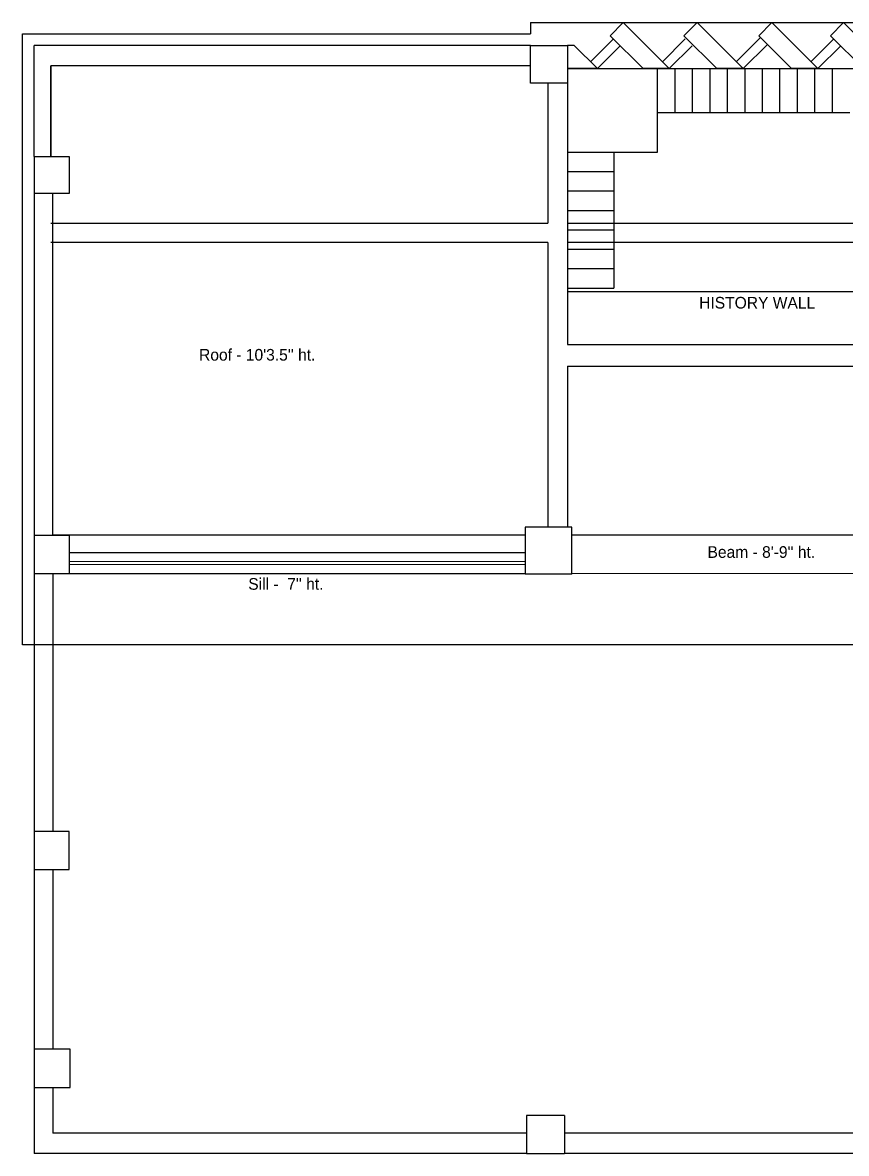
# Model space of a CAD drawing. Header units: inches. Extents: x -137722 to 81594, y -22256 to -1207.
# Drawn here: x -66460 to -66036, y -6890 to -6307 of the extents above; entities that cross this region are included whole.
import ezdxf

# ---------------------------------------------------------------- set-up
doc = ezdxf.new("R2010")
doc.units = ezdxf.units.IN
doc.header["$LTSCALE"] = 0.05
doc.header["$MEASUREMENT"] = 0
for name, color, linetype in [('00 floor', 7, 'Continuous'), ('beam', 7, 'Continuous'), ('Vector Graphics', 7, 'Continuous')]:
    doc.layers.add(name, color=color, linetype=linetype)
doc.styles.get("Standard").update_dxf_attribs({"font": 'stylu.ttf', "height": 6})

msp = doc.modelspace()

# ---------------------------------------------------------------- linework, layer by layer
at = {"color": 5, "lineweight": 13}
msp.add_lwpolyline([(-66435.7831, -6584.7058), (-66201.0331, -6584.7058), (-66201.0331, -6586.2676), (-66435.7831, -6586.2676)], close=True, dxfattribs=at)
at = {"layer": '00 floor'}
for p, q in [((-66453.7831, -6376.159), (-66453.7831, -6318.909)), ((-66445.2831, -6376.159), (-66445.2831, -6329.409)), ((-66453.7831, -6395.159), (-66453.7831, -6571.159)), ((-66444.2831, -6571.159), (-66444.2831, -6395.159)), ((-66435.7831, -6571.159), (-66444.2831, -6571.159)), ((-66435.7831, -6580.159), (-66201.0331, -6580.159)), ((-66453.7831, -6591.159), (-66453.7831, -6723.909)), ((-66444.2831, -6591.159), (-66444.2831, -6723.909)), ((-66201.0331, -6591.159), (-66435.7831, -6591.159)), ((-66453.7831, -6743.409), (-66453.7831, -6835.909)), ((-66444.2831, -6743.409), (-66444.2831, -6835.909)), ((-66453.7831, -6855.659), (-66453.7831, -6889.659)), ((-66444.2831, -6855.659), (-66444.2831, -6879.159))]:
    msp.add_line(p, q, dxfattribs=at)
msp.add_lwpolyline([(-66435.7831, -6571.159), (-66444.2831, -6571.159)], dxfattribs=at)
at = {"layer": 'beam', "color": 253, "ltscale": 15}
for p, q in [((-66198.2831, -6307.1885), (-66198.2831, -6312.909)), ((-66198.2831, -6307.1885), (-65967.5331, -6307.1885)), ((-66445.2831, -6329.409), (-66445.2831, -6376.159)), ((-66189.2831, -6338.409), (-66189.2831, -6410.4612)), ((-66179.2831, -6338.409), (-66179.2831, -6410.4612)), ((-66445.2831, -6410.4612), (-66189.2831, -6410.4612)), ((-66179.2831, -6410.4612), (-65987.2831, -6410.4612)), ((-66189.2831, -6420.4612), (-66445.2831, -6420.4612)), ((-66189.2831, -6420.4612), (-66189.2831, -6567.159)), ((-66179.2831, -6420.4612), (-66179.2831, -6472.909)), ((-65987.2831, -6420.4612), (-66179.2831, -6420.4612)), ((-66179.2831, -6484.159), (-66179.2831, -6567.159)), ((-66201.0331, -6571.159), (-66435.7831, -6571.159)), ((-65988.7831, -6571.159), (-66177.0331, -6571.159)), ((-66201.0331, -6591.159), (-66435.7831, -6591.159)), ((-65988.7831, -6590.909), (-66176.7831, -6591.159))]:
    msp.add_line(p, q, dxfattribs=at)
at = {"layer": 'beam', "color": 9, "ltscale": 15, "true_color": 0xc7c8ca}
for p, q in [((-66179.2831, -6472.909), (-65987.2831, -6472.909)), ((-66179.2831, -6484.159), (-65987.2831, -6484.159))]:
    msp.add_line(p, q, dxfattribs=at)
at = {"layer": 'beam', "color": 253, "ltscale": 15}
msp.add_lwpolyline([(-65967.5331, -6312.909), (-65463.0331, -6312.909), (-65463.0331, -6627.659), (-66459.7831, -6627.659), (-66459.7831, -6312.909), (-66198.2831, -6312.909)], dxfattribs=at)
at = {"layer": 'Vector Graphics', "linetype": 'Continuous', "ltscale": 3}
for p, q in [((-66150.5037, -6307.1885), (-66157.2537, -6313.9385)), ((-66126.7831, -6330.909), (-66150.5037, -6307.1885)), ((-66112.5037, -6307.1885), (-66119.2537, -6313.9385)), ((-66088.7831, -6330.909), (-66112.5037, -6307.1885)), ((-66074.0037, -6307.1885), (-66080.7537, -6313.9385)), ((-66050.2831, -6330.909), (-66074.0037, -6307.1885)), ((-66037.0037, -6307.1885), (-66043.7537, -6313.9385)), ((-66013.2831, -6330.909), (-66037.0037, -6307.1885)), ((-66140.2831, -6330.909), (-66157.2537, -6313.9385)), ((-66102.2831, -6330.909), (-66119.2537, -6313.9385)), ((-66063.7831, -6330.909), (-66080.7537, -6313.9385)), ((-66026.7831, -6330.909), (-66043.7537, -6313.9385)), ((-66198.2831, -6318.909), (-66453.7831, -6318.909)), ((-66175.7831, -6318.909), (-66179.2831, -6318.909)), ((-66163.7831, -6330.909), (-66175.7831, -6318.909)), ((-66167.3187, -6327.3735), (-66155.5687, -6315.6235)), ((-66163.7831, -6330.909), (-66152.0331, -6319.159)), ((-66130.3187, -6327.3735), (-66118.5687, -6315.6235)), ((-66126.7831, -6330.909), (-66115.0331, -6319.159)), ((-66092.3187, -6327.3735), (-66079.8187, -6314.8735)), ((-66088.7831, -6330.909), (-66076.2831, -6318.409)), ((-66053.8187, -6327.3735), (-66042.0687, -6315.6235)), ((-66050.2831, -6330.909), (-66038.5331, -6319.159)), ((-66198.2831, -6329.409), (-66445.2831, -6329.409)), ((-66163.7831, -6330.909), (-66179.2831, -6330.909)), ((-66179.2831, -6330.909), (-66163.7831, -6330.909)), ((-66163.7831, -6330.909), (-65987.2831, -6330.909)), ((-66126.7831, -6330.909), (-66140.2831, -6330.909)), ((-66140.2831, -6330.909), (-66126.7831, -6330.909)), ((-66132.7831, -6373.909), (-66132.7831, -6330.909)), ((-66123.7831, -6353.409), (-66123.7831, -6330.909)), ((-66114.7831, -6353.409), (-66114.7831, -6330.909)), ((-66105.7831, -6353.409), (-66105.7831, -6330.909)), ((-66088.7831, -6330.909), (-66102.2831, -6330.909)), ((-66096.7831, -6353.409), (-66096.7831, -6330.909)), ((-66087.7831, -6353.409), (-66087.7831, -6330.909)), ((-66078.7831, -6353.409), (-66078.7831, -6330.909)), ((-66069.7831, -6353.409), (-66069.7831, -6330.909)), ((-66050.2831, -6330.909), (-66063.7831, -6330.909)), ((-66060.7831, -6353.409), (-66060.7831, -6330.909)), ((-66051.7831, -6353.409), (-66051.7831, -6330.909)), ((-66042.7831, -6353.409), (-66042.7831, -6330.909)), ((-66179.2831, -6338.409), (-66179.2831, -6373.909)), ((-66132.7831, -6353.409), (-66033.7831, -6353.409)), ((-66179.2831, -6373.909), (-66132.7831, -6373.909)), ((-66179.2831, -6373.909), (-66179.2831, -6443.909)), ((-66155.2831, -6373.909), (-66155.2831, -6443.909)), ((-66179.2831, -6383.909), (-66155.2831, -6383.909)), ((-66179.2831, -6393.909), (-66155.2831, -6393.909)), ((-66179.2831, -6403.909), (-66155.2831, -6403.909)), ((-66179.2831, -6413.909), (-66155.2831, -6413.909)), ((-66179.2831, -6423.909), (-66155.2831, -6423.909)), ((-66179.2831, -6433.909), (-66155.2831, -6433.909)), ((-66179.2831, -6443.909), (-66155.2831, -6443.909)), ((-66179.2831, -6443.909), (-66179.2831, -6445.909)), ((-65987.2831, -6445.909), (-66179.2831, -6445.909)), ((-66200.2831, -6879.159), (-66444.2831, -6879.159)), ((-65988.7831, -6879.159), (-66180.7831, -6879.159)), ((-66200.2831, -6889.659), (-66453.7831, -6889.659)), ((-65988.7831, -6889.659), (-66180.7831, -6889.659))]:
    msp.add_line(p, q, dxfattribs=at)
at = {"layer": 'Vector Graphics', "color": 1, "linetype": 'Continuous', "ltscale": 3}
for p, q in [((-66198.2831, -6338.409), (-66198.2831, -6318.909)), ((-66198.2831, -6318.909), (-66179.2831, -6318.909)), ((-66179.2831, -6318.909), (-66179.2831, -6338.409)), ((-66179.2831, -6338.409), (-66198.2831, -6338.409)), ((-66453.7831, -6376.159), (-66453.7831, -6395.159)), ((-66453.7831, -6376.159), (-66435.7831, -6376.159)), ((-66435.7831, -6376.159), (-66435.7831, -6395.159)), ((-66435.7831, -6395.159), (-66453.7831, -6395.159)), ((-66453.7831, -6571.159), (-66453.7831, -6591.159)), ((-66453.7831, -6571.159), (-66435.7831, -6571.159)), ((-66435.7831, -6571.159), (-66435.7831, -6591.159)), ((-66435.7831, -6591.159), (-66453.7831, -6591.159)), ((-66435.7831, -6723.909), (-66453.7831, -6723.909)), ((-66453.7831, -6723.909), (-66453.7831, -6743.409)), ((-66435.7831, -6743.409), (-66435.7831, -6723.909)), ((-66453.7831, -6743.409), (-66435.7831, -6743.409)), ((-66435.2831, -6835.909), (-66453.7831, -6835.909)), ((-66453.7831, -6835.909), (-66453.7831, -6855.659)), ((-66435.2831, -6855.659), (-66435.2831, -6835.909)), ((-66453.7831, -6855.659), (-66435.2831, -6855.659)), ((-66180.7831, -6870.159), (-66200.2831, -6870.159)), ((-66200.2831, -6870.159), (-66200.2831, -6889.659)), ((-66180.7831, -6870.159), (-66180.7831, -6889.659)), ((-66200.2831, -6889.659), (-66180.7831, -6889.659))]:
    msp.add_line(p, q, dxfattribs=at)
msp.add_lwpolyline([(-66201.0331, -6567.159), (-66201.0331, -6591.159), (-66177.0331, -6591.159), (-66177.0331, -6567.159)], close=True, dxfattribs=at)

# ---------------------------------------------------------------- texts
at = {"char_height": 6, "attachment_point": 1}
for s, insert in [('HISTORY WALL', (-66111.3987, -6448.4755)), ("Roof - 10'3.5'' ht.", (-66368.9208, -6475.2935)), ("Beam - 8'-9'' ht.", (-66107.0956, -6576.8856)), ("Sill -  7'' ht.", (-66343.5867, -6593.3137))]:
    msp.add_mtext_dynamic_manual_height_columns(s, width=570.292204, gutter_width=12.5, heights=[95.5975], dxfattribs=dict(at, insert=insert))

doc.saveas('drawing.dxf')
